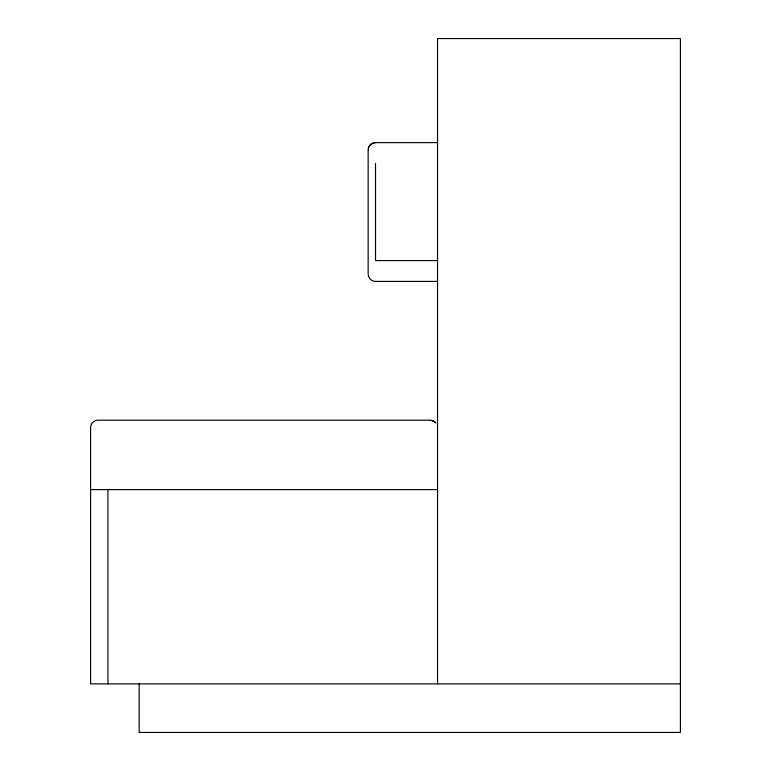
<?xml version="1.0" encoding="UTF-8"?>
<svg xmlns="http://www.w3.org/2000/svg" width="771" height="771" viewBox="0 0 771 771"><rect width="100%" height="100%" fill="white"/><g stroke="black" fill="none" stroke-linecap="round" stroke-linejoin="round"><path stroke-width="1.16" d="M368.152 149.998C368.104 146.056 371.574 142.587 375.516 142.635L437.543 142.635M368.403 148.09C369.261 144.948 372.258 142.654 375.516 142.635M437.543 260.579L375.516 260.579L375.516 163.471M437.543 281.415L375.516 281.415C371.574 281.444 368.124 277.994 368.152 274.052L368.152 150.451M429.726 420.195L97.956 420.195C94.014 420.166 90.564 423.616 90.593 427.558L90.593 683.877L680.408 683.877M90.593 489.585L437.543 489.585M430.179 420.195L433.379 420.927L435.933 422.971M432.088 420.446L435.384 422.354M437.543 683.877L437.543 38.55L680.408 38.55L680.408 732.45L139.166 732.45L139.166 683.877M107.94 489.585L107.94 683.877"/></g></svg>
